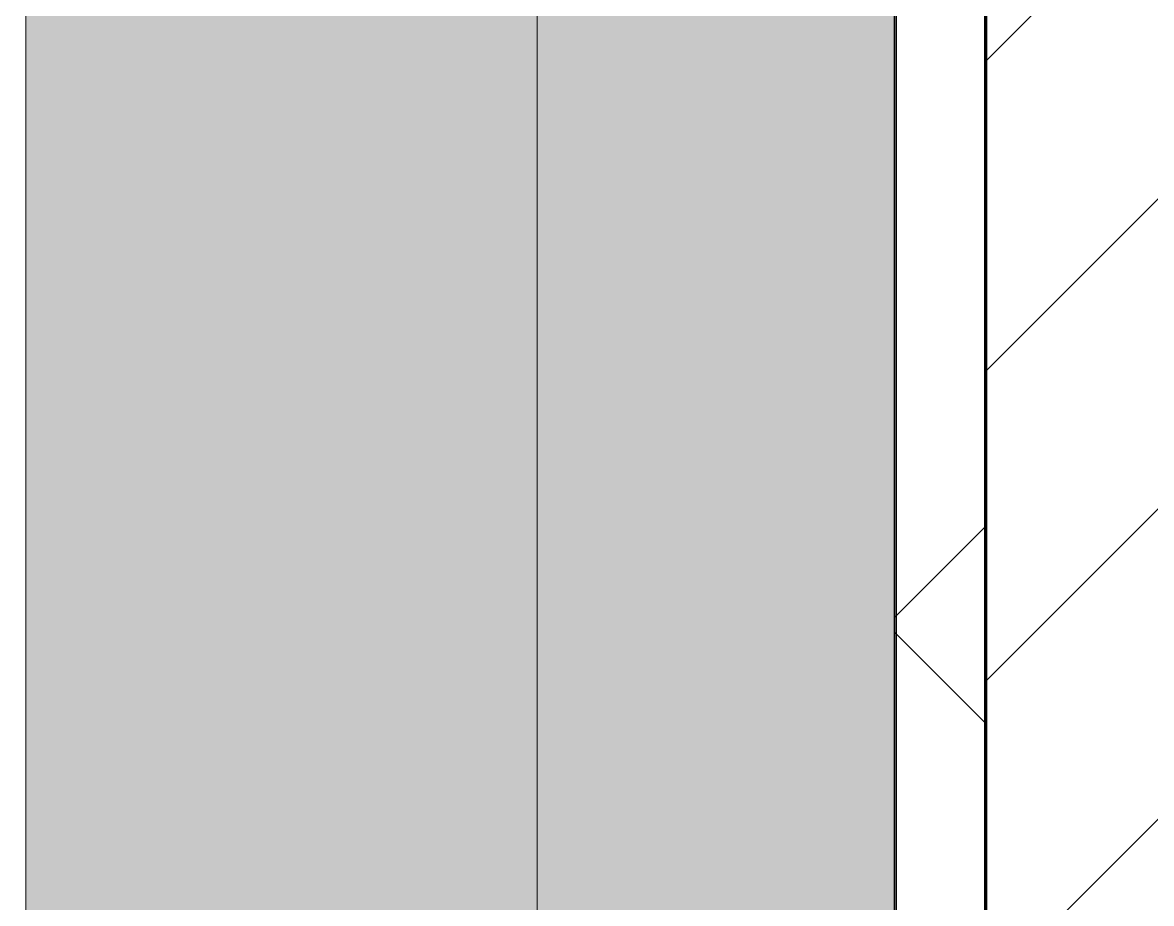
# Model space of a CAD drawing. Header units: millimetres. Extents: x -794334 to -714814, y -17806 to 22403.
# Drawn here: x -749299 to -748681, y 7484 to 7967 of the extents above; entities that cross this region are included whole.
import ezdxf
from ezdxf.xclip import XClip

# ---------------------------------------------------------------- set-up
doc = ezdxf.new("R2010")
doc.units = ezdxf.units.MM
doc.header["$XCLIPFRAME"] = 0
for name, color, linetype, lineweight in [('A-GENM', 1, 'Continuous', 9), ('A-GLAZ-CURT', 2, 'Continuous', 9), ('A-WALL', 5, 'Continuous', 35), ('A-WALL-FNSH', 2, 'Continuous', 35), ('A-WALL-PATT', 1, 'Continuous', 35)]:
    doc.layers.add(name, color=color, linetype=linetype, lineweight=lineweight)
doc.layers.add('A11_ALU.SOLID SHEET', color=2, linetype='Continuous')

# ---------------------------------------------------------------- blocks, each defined once
blk = doc.blocks.new('PPLS-PP19_Custom Tile Pattern - Custom Tile Pattern-V120-4252-01 ENLARGED CONCOURSE LEVEL - REFLECTED CEILING PLAN - SHEET 3')
at = {"layer": 'A-GLAZ-CURT'}
for p, q in [((-300, 0), (300, 0)), ((300, 0), (-300, 0)), ((230.06, 0), (300, 0)), ((-300, -50), (300, -50)), ((300, -50), (-300, -50))]:
    blk.add_line(p, q, dxfattribs=at)
for points, knots in [([(300, 0), (286.53, 0), (254.22, 0), (207.11, 0), (177.41, 0), (159.34, 0), (158.33, 0), (158.3, 0)], [-285.253232, -285.253232, -285.253232, -285.253232, -244.693688, -187.987675, -143.776725, -129.632772, -123.352749, -123.352749, -123.352749, -123.352749]), ([(214.22, 0), (214.27, 0), (219.45, 0), (241.96, 0), (266.73, 0), (281.71, 0), (291.71, 0), (296.52, 0), (297.86, 0), (298.09, 0)], [-7047.630878, -7047.630878, -7047.630878, -7047.630878, -7042.621073, -6582.165592, -6068.460911, -5766.029927, -5566.724884, -5280.360606, -5199.253518, -5199.253518, -5199.253518, -5199.253518]), ([(300, 0), (288.22, 0), (262, 0), (230.43, 0), (219.94, 0), (219.02, 0)], [-12528.858583, -12528.858583, -12528.858583, -12528.858583, -11905.454923, -11162.864862, -10856.732305, -10856.732305, -10856.732305, -10856.732305]), ([(284.76, 0), (284.76, 0), (285.09, 0), (287.47, 0), (293.59, 0), (297.76, 0), (300, 0)], [-4110.630118, -4110.630118, -4110.630118, -4110.630118, -4053.389046, -3959.664717, -3862.421465, -3746.95702, -3746.95702, -3746.95702, -3746.95702]), ([(297.38, 0), (295.84, 0), (291.62, 0), (285.38, 0), (284.87, 0)], [-4803.172655, -4803.172655, -4803.172655, -4803.172655, -4358.271401, -4143.037883, -4143.037883, -4143.037883, -4143.037883])]:
    blk.add_open_spline(points, degree=3, knots=knots, dxfattribs=at)
blk = doc.blocks.new('PPLS-PP19_Custom Tile Pattern - Custom Tile Pattern-V121-4252-01 ENLARGED CONCOURSE LEVEL - REFLECTED CEILING PLAN - SHEET 3')
at = {"layer": 'A-GLAZ-CURT'}
for p, q in [((-300, 0), (300, 0)), ((300, 0), (-300, 0)), ((-293.07, 0), (-275.75, 0)), ((-275.75, 0), (-293.07, 0)), ((-222.32, 0), (-220.73, 0)), ((-220.73, 0), (-222.32, 0)), ((-219.9, 0), (-205, 0)), ((-205, 0), (-219.9, 0)), ((-300, -50), (300, -50)), ((300, -50), (-300, -50))]:
    blk.add_line(p, q, dxfattribs=at)
at = {"layer": 'A-GLAZ-CURT', "flags": 128}
for points in [[(-300, 0), (-291.56, 0), (-283.3, 0), (-275.2, 0), (-267.26, 0), (-259.45, 0), (-251.77, 0), (-244.2, 0), (-236.74, 0), (-229.36, 0), (-222.06, 0), (-214.83, 0), (-207.71, 0), (-200.76, 0), (-194.02, 0), (-187.54, 0), (-181.38, 0), (-175.58, 0), (-170.25, 0), (-165.64, 0), (-162.01, 0), (-159.53, 0), (-157.46, 0), (-154.52, 0), (-149.42, 0), (-141.84, 0), (-132.81, 0), (-126.08, 0)], [(-125.17, 0), (-128.55, 0), (-134.16, 0), (-140.03, 0), (-145.5, 0), (-150.63, 0), (-155.53, 0), (-160.27, 0), (-164.95, 0), (-169.65, 0), (-174.47, 0), (-179.49, 0), (-184.81, 0), (-190.44, 0), (-196.37, 0), (-202.58, 0), (-209.04, 0), (-215.73, 0), (-222.63, 0), (-229.72, 0), (-236.97, 0), (-244.39, 0), (-251.96, 0), (-259.67, 0), (-267.51, 0), (-275.48, 0), (-283.55, 0), (-291.73, 0), (-300, 0)]]:
    blk.add_lwpolyline(points, dxfattribs=at)
at = {"layer": 'A-GLAZ-CURT'}
for points, knots in [([(-300, 0), (-284.65, 0), (-256.19, 0), (-231.39, 0), (-220.39, 0)], [-5323.127839, -5323.127839, -5323.127839, -5323.127839, -4502.809032, -3770.548886, -3770.548886, -3770.548886, -3770.548886]), ([(-220.62, 0), (-239.79, 0), (-265.24, 0), (-294.48, 0), (-300, 0)], [-14989.627579, -14989.627579, -14989.627579, -14989.627579, -13729.592194, -13439.944408, -13439.944408, -13439.944408, -13439.944408]), ([(-137.88, 0), (-140.56, 0), (-147.66, 0), (-147.69, 0), (-158.72, 0), (-174.02, 0), (-185.59, 0), (-209.77, 0), (-232.01, 0), (-255.22, 0), (-262.59, 0), (-264.9, 0), (-265.4, 0)], [-3187.727384, -3187.727384, -3187.727384, -3187.727384, -2919.378265, -2477.344047, -2237.412286, -2029.680487, -1755.085331, -1400.429864, -858.079193, -543.655514, -208.940337, 0, 0, 0, 0]), ([(-258.6, 0), (-257.91, 0), (-254.26, 0), (-241.25, 0), (-228.51, 0), (-220.71, 0), (-219.85, 0)], [-5722.54675, -5722.54675, -5722.54675, -5722.54675, -5657.471696, -5413.335975, -5017.494783, -4968.735823, -4968.735823, -4968.735823, -4968.735823]), ([(-220.15, 0), (-221.05, 0), (-224.51, 0), (-231.26, 0), (-233.46, 0), (-234, 0)], [-1024.367943, -1024.367943, -1024.367943, -1024.367943, -978.033455, -846.069444, -682.911962, -682.911962, -682.911962, -682.911962]), ([(-233.49, 0), (-233.44, 0), (-232.38, 0), (-230.74, 0), (-225.3, 0), (-223.63, 0)], [-455.274641, -455.274641, -455.274641, -455.274641, -440.605512, -119.536984, 0, 0, 0, 0]), ([(-72.93, 0), (-75.51, 0), (-91.45, 0), (-134.08, 0), (-185.86, 0), (-217.94, 0), (-219.85, 0)], [-19442.345229, -19442.345229, -19442.345229, -19442.345229, -18935.241197, -17136.203329, -15131.813646, -15006.568636, -15006.568636, -15006.568636, -15006.568636]), ([(-136.7, 0), (-137.93, 0), (-140.68, 0), (-149.31, 0), (-162.01, 0), (-177.91, 0), (-198.48, 0), (-212.24, 0), (-219.85, 0)], [-2577.207925, -2577.207925, -2577.207925, -2577.207925, -2418.507304, -2308.929706, -2113.765672, -1763.376603, -1422.553702, -1029.534416, -1029.534416, -1029.534416, -1029.534416]), ([(-219.84, 0), (-203.98, 0), (-173.89, 0), (-148.38, 0), (-137.08, 0)], [-3758.366075, -3758.366075, -3758.366075, -3758.366075, -2700.551212, -1552.578953, -1552.578953, -1552.578953, -1552.578953]), ([(-219.1, 0), (-216.96, 0), (-211.88, 0), (-200.2, 0), (-185.8, 0), (-171.77, 0), (-158.7, 0), (-157.22, 0)], [-4954.41967, -4954.41967, -4954.41967, -4954.41967, -4832.723979, -4666.091899, -4349.945572, -4000.813434, -3840.635403, -3840.635403, -3840.635403, -3840.635403]), ([(-218.99, 0), (-215.7, 0), (-204.39, 0), (-188.58, 0), (-169.02, 0), (-152.63, 0), (-141.45, 0), (-136.8, 0)], [-5362.123552, -5362.123552, -5362.123552, -5362.123552, -5161.076232, -4739.070012, -4465.409639, -4149.119819, -3867.061341, -3867.061341, -3867.061341, -3867.061341]), ([(-152.35, 0), (-151.03, 0), (-147.71, 0), (-143.57, 0), (-138.62, 0)], [-3494.978217, -3494.978217, -3494.978217, -3494.978217, -3371.022232, -3227.460399, -3227.460399, -3227.460399, -3227.460399]), ([(-118.78, 0), (-121.86, 0), (-126.28, 0), (-136.96, 0), (-147.46, 0), (-150.03, 0), (-150.57, 0)], [-5938.474035, -5938.474035, -5938.474035, -5938.474035, -5700.061948, -5508.838257, -5298.784692, -5196.16478, -5196.16478, -5196.16478, -5196.16478]), ([(-150.34, 0), (-150.07, 0), (-147.75, 0), (-144.23, 0), (-138.12, 0), (-136.87, 0)], [-4948.728362, -4948.728362, -4948.728362, -4948.728362, -4883.323924, -4440.880425, -4338.49377, -4338.49377, -4338.49377, -4338.49377]), ([(-136.82, 0), (-137.82, 0), (-142.52, 0), (-147.74, 0), (-149.07, 0)], [-6497.629699, -6497.629699, -6497.629699, -6497.629699, -6449.282163, -6277.220794, -6277.220794, -6277.220794, -6277.220794]), ([(-148.23, 0), (-146.94, 0), (-141.68, 0), (-139.19, 0), (-137.8, 0)], [-6162.058746, -6162.058746, -6162.058746, -6162.058746, -6017.569127, -5695.996646, -5695.996646, -5695.996646, -5695.996646]), ([(-136.86, 0), (-137.19, 0), (-141.89, 0), (-146.11, 0), (-146.95, 0)], [-761.110699, -761.110699, -761.110699, -761.110699, -741.901385, -489.130243, -489.130243, -489.130243, -489.130243]), ([(-146.69, 0), (-146.59, 0), (-145.49, 0), (-135.69, 0), (-128.29, 0), (-125.15, 0)], [-420.34245, -420.34245, -420.34245, -420.34245, -406.956646, -290.263673, 0, 0, 0, 0]), ([(-136.83, 0), (-131.51, 0), (-121.75, 0), (-110.8, 0), (-99.5, 0), (-91.46, 0)], [-1544.163375, -1544.163375, -1544.163375, -1544.163375, -1002.059161, -460.363443, 0, 0, 0, 0]), ([(-136.56, 0), (-133.16, 0), (-125.14, 0), (-107.3, 0), (-90.42, 0), (-75.26, 0), (-68.41, 0), (-65.12, 0), (-63.63, 0)], [-4330.137317, -4330.137317, -4330.137317, -4330.137317, -4054.690705, -3793.097032, -3402.597032, -3144.956779, -3050.982048, -2969.237017, -2969.237017, -2969.237017, -2969.237017]), ([(-136.37, 0), (-136.29, 0), (-135.42, 0), (-133.93, 0), (-128.78, 0), (-126.5, 0)], [-5579.751817, -5579.751817, -5579.751817, -5579.751817, -5560.701257, -5364.112219, -5231.017328, -5231.017328, -5231.017328, -5231.017328]), ([(-86.16, 0), (-91.37, 0), (-104.13, 0), (-122.08, 0), (-133.29, 0), (-136.36, 0)], [-1681.3698, -1681.3698, -1681.3698, -1681.3698, -1374.161226, -945.742622, -770.627825, -770.627825, -770.627825, -770.627825]), ([(-54.79, 0), (-62.66, 0), (-79.26, 0), (-109.73, 0), (-125.85, 0), (-136.06, 0)], [-8020.893237, -8020.893237, -8020.893237, -8020.893237, -7508.296369, -7004.680444, -6509.710453, -6509.710453, -6509.710453, -6509.710453]), ([(-135.7, 0), (-135.63, 0), (-132.45, 0), (-127.33, 0), (-124.19, 0), (-123.43, 0), (-123.28, 0)], [-3844.541415, -3844.541415, -3844.541415, -3844.541415, -3839.893365, -3647.167523, -3488.92562, -3439.852845, -3439.852845, -3439.852845, -3439.852845]), ([(-127.41, 0), (-131.63, 0), (-133.16, 0), (-134.09, 0), (-134.15, 0)], [-8540.990293, -8540.990293, -8540.990293, -8540.990293, -8266.114998, -8246.473386, -8246.473386, -8246.473386, -8246.473386]), ([(-134.15, 0), (-133.32, 0), (-130.31, 0), (-118.2, 0), (-103.41, 0), (-96.38, 0)], [-7657.439573, -7657.439573, -7657.439573, -7657.439573, -7293.749979, -6839.55839, -6332.113493, -6332.113493, -6332.113493, -6332.113493]), ([(-120.13, 0), (-120.14, 0), (-120.24, 0), (-121.3, 0), (-129.25, 0), (-133.82, 0)], [-2933.992132, -2933.992132, -2933.992132, -2933.992132, -2920.575025, -2840.280255, -2731.647847, -2731.647847, -2731.647847, -2731.647847]), ([(-113.43, 0), (-113.44, 0), (-113.96, 0), (-119.73, 0), (-125.43, 0), (-127.03, 0), (-127.41, 0)], [-328.499627, -328.499627, -328.499627, -328.499627, -282.672656, -98.539552, -24.539552, 0, 0, 0, 0]), ([(-126.5, 0), (-122.44, 0), (-108.71, 0), (-86.68, 0), (-64.27, 0), (-56.57, 0), (-54.16, 0)], [-5231.017328, -5231.017328, -5231.017328, -5231.017328, -4994.692869, -4542.524482, -4008.285538, -3736.440949, -3736.440949, -3736.440949, -3736.440949]), ([(-125.15, 0), (-124.93, 0), (-121.96, 0), (-113.01, 0), (-102.67, 0), (-97.63, 0), (-95.78, 0)], [-3362.7396, -3362.7396, -3362.7396, -3362.7396, -3342.215224, -3074.362186, -2902.289527, -2802.283, -2802.283, -2802.283, -2802.283]), ([(-122.08, 0), (-122.01, 0), (-121.69, 0), (-121.2, 0), (-120.88, 0)], [-3136.336417, -3136.336417, -3136.336417, -3136.336417, -3110.304437, -3035.164275, -3035.164275, -3035.164275, -3035.164275]), ([(-53.78, 0), (-56.06, 0), (-63.81, 0), (-81.23, 0), (-99.51, 0), (-114.02, 0), (-117.28, 0), (-118.78, 0)], [-1221.886578, -1221.886578, -1221.886578, -1221.886578, -1060.00838, -740.068933, -229.489605, -116.330425, 0, 0, 0, 0]), ([(-117.74, 0), (-117.19, 0), (-114.78, 0), (-113.43, 0), (-113.43, 0)], [-821.249067, -821.249067, -821.249067, -821.249067, -394.672656, -330.879064, -330.879064, -330.879064, -330.879064]), ([(-36.62, 0), (-36.62, 0), (-40.35, 0), (-44.32, 0), (-58.97, 0), (-85.2, 0), (-107.61, 0), (-116.56, 0), (-117.56, 0)], [-4069.478503, -4069.478503, -4069.478503, -4069.478503, -3858.647035, -3538.256648, -2842.901703, -2193.204658, -1433.981041, -985.49888, -985.49888, -985.49888, -985.49888]), ([(-115.82, 0), (-114.96, 0), (-110.49, 0), (-101.61, 0), (-96.38, 0)], [-5724.064692, -5724.064692, -5724.064692, -5724.064692, -5430.283136, -5115.12164, -5115.12164, -5115.12164, -5115.12164]), ([(-12.41, 0), (-17.53, 0), (-26.77, 0), (-40, 0), (-56.24, 0), (-75.59, 0), (-94, 0), (-112.01, 0), (-114.94, 0), (-115.63, 0)], [-2435.772209, -2435.772209, -2435.772209, -2435.772209, -2125.455881, -1792.521578, -1466.981642, -1208.454564, -789.402658, -501.969187, -243.577221, -243.577221, -243.577221, -243.577221]), ([(-95.37, 0), (-90.38, 0), (-71.18, 0), (-42.53, 0), (-12.78, 0), (4.23, 0), (9.64, 0), (10.14, 0), (10.18, 0)], [-5095.129433, -5095.129433, -5095.129433, -5095.129433, -4799.173296, -4065.652676, -3589.737505, -3285.047089, -3066.359526, -3044.715262, -3044.715262, -3044.715262, -3044.715262]), ([(-95.34, 0), (-91.83, 0), (-83.07, 0), (-71.67, 0), (-65.93, 0), (-65.07, 0)], [-2794.436245, -2794.436245, -2794.436245, -2794.436245, -2605.247022, -2322.099534, -2241.8264, -2241.8264, -2241.8264, -2241.8264]), ([(-95.3, 0), (-94.36, 0), (-86.39, 0), (-74.02, 0), (-62.74, 0), (-60.36, 0), (-59.97, 0)], [-6306.073105, -6306.073105, -6306.073105, -6306.073105, -6236.997189, -5713.340575, -5140.470607, -5006.787413, -5006.787413, -5006.787413, -5006.787413]), ([(-91.46, 0), (-90.09, 0), (-84.7, 0), (-77.43, 0), (-72.73, 0), (-72.64, 0), (-72.64, 0)], [-19832.387487, -19832.387487, -19832.387487, -19832.387487, -19753.885894, -19541.04734, -19478.625389, -19471.062469, -19471.062469, -19471.062469, -19471.062469]), ([(-63.96, 0), (-64.13, 0), (-72.5, 0), (-80.63, 0), (-86.16, 0)], [-2171.769325, -2171.769325, -2171.769325, -2171.769325, -2007.031671, -1681.3698, -1681.3698, -1681.3698, -1681.3698]), ([(-53.83, 0), (-55.33, 0), (-59.83, 0), (-71.66, 0), (-77.83, 0), (-82.66, 0), (-83.28, 0), (-83.28, 0)], [-2240.373892, -2240.373892, -2240.373892, -2240.373892, -2161.752162, -2006.592567, -1646.621388, -1424.436217, -1393.971743, -1393.971743, -1393.971743, -1393.971743]), ([(-83.28, 0), (-83.28, 0), (-82.91, 0), (-76.14, 0), (-62.97, 0), (-48.14, 0), (-36.49, 0), (-33.57, 0), (-29.94, 0), (-28.57, 0)], [-1393.4169, -1393.4169, -1393.4169, -1393.4169, -1353.722004, -1274.333717, -1073.56893, -651.549973, -296.515819, -83.513472, 0, 0, 0, 0]), ([(-66.39, 0), (-66.39, 0), (-63.63, 0), (-53.63, 0), (-34.42, 0), (-29.82, 0), (-29.19, 0)], [-2493.31794, -2493.31794, -2493.31794, -2493.31794, -2315.303971, -1809.437387, -963.711516, -666.19313, -666.19313, -666.19313, -666.19313]), ([(31.18, 0), (25.97, 0), (11.99, 0), (-16.92, 0), (-47.42, 0), (-65.77, 0), (-66.37, 0), (-66.38, 0)], [-4496.803627, -4496.803627, -4496.803627, -4496.803627, -4222.080604, -3745.412743, -2981.410125, -2542.574734, -2498.224237, -2498.224237, -2498.224237, -2498.224237]), ([(-63.63, 0), (-61.49, 0), (-57.39, 0), (-55.94, 0), (-54.5, 0), (-54.36, 0)], [-2969.237017, -2969.237017, -2969.237017, -2969.237017, -2851.217951, -2734.127174, -2721.800599, -2721.800599, -2721.800599, -2721.800599]), ([(-58.83, 0), (-58.37, 0), (-57.29, 0), (-54.23, 0), (-46.33, 0), (-42.62, 0), (-41.76, 0)], [-4859.52896, -4859.52896, -4859.52896, -4859.52896, -4680.891996, -4469.85053, -4321.566175, -4270.495146, -4270.495146, -4270.495146, -4270.495146]), ([(-53.93, 0), (-51.02, 0), (-44.92, 0), (-40.79, 0), (-40.46, 0), (-40.44, 0)], [-2709.982072, -2709.982072, -2709.982072, -2709.982072, -2474.780881, -2410.990208, -2350.645972, -2350.645972, -2350.645972, -2350.645972]), ([(-53.84, 0), (-53.54, 0), (-51.99, 0), (-48.53, 0), (-30.79, 0), (-18.03, 0), (8.61, 0), (15.02, 0), (22.91, 0), (31, 0), (39.04, 0), (51.19, 0), (58.74, 0), (61.34, 0), (61.45, 0)], [-3724.183388, -3724.183388, -3724.183388, -3724.183388, -3689.699207, -3546.54457, -3315.260113, -2864.387349, -2439.246196, -2084.094819, -1956.422387, -1818.904206, -1645.594513, -1443.202566, -1228.752106, -1120.932285, -1120.932285, -1120.932285, -1120.932285]), ([(-26.75, 0), (-27.82, 0), (-36.18, 0), (-45.89, 0), (-53.35, 0), (-53.82, 0)], [-8718.362214, -8718.362214, -8718.362214, -8718.362214, -8532.293389, -8073.216054, -8041.898637, -8041.898637, -8041.898637, -8041.898637]), ([(-29.03, 0), (-33.97, 0), (-42.05, 0), (-50.09, 0), (-53.17, 0)], [-2680.714891, -2680.714891, -2680.714891, -2680.714891, -2413.671296, -2251.800508, -2251.800508, -2251.800508, -2251.800508]), ([(-36.33, 0), (-36.43, 0), (-37.27, 0), (-45.02, 0), (-45.87, 0), (-50.85, 0), (-53.14, 0)], [-1855.773136, -1855.773136, -1855.773136, -1855.773136, -1810.870157, -1672.078046, -1405.135169, -1237.182091, -1237.182091, -1237.182091, -1237.182091]), ([(-51.83, 0), (-51.83, 0), (-51.78, 0), (-47.4, 0), (-46.01, 0), (-40.22, 0), (-36.78, 0)], [-632.814994, -632.814994, -632.814994, -632.814994, -627.965721, -508.377888, -260.442412, 0, 0, 0, 0]), ([(28.36, 0), (26.81, 0), (22.12, 0), (12.82, 0), (-2.9, 0), (-20.62, 0), (-32.81, 0), (-44.85, 0), (-51.43, 0), (-51.79, 0)], [-2192.696995, -2192.696995, -2192.696995, -2192.696995, -2106.613311, -1925.670641, -1617.263037, -1290.787923, -1039.307308, -819.71621, -644.910881, -644.910881, -644.910881, -644.910881]), ([(-41.76, 0), (-39.9, 0), (-37.72, 0), (-36.92, 0), (-36.77, 0)], [-4270.495146, -4270.495146, -4270.495146, -4270.495146, -4161.040818, -4106.245333, -4106.245333, -4106.245333, -4106.245333]), ([(-36.78, 0), (-32.43, 0), (-24.42, 0), (-15.84, 0), (-12.66, 0)], [-6191.144455, -6191.144455, -6191.144455, -6191.144455, -5862.463379, -5675.215751, -5675.215751, -5675.215751, -5675.215751]), ([(-36.29, 0), (-36.29, 0), (-34.66, 0), (-28.88, 0), (-26.95, 0), (-26.54, 0)], [-9150.272121, -9150.272121, -9150.272121, -9150.272121, -9057.163041, -8919.836787, -8834.607043, -8834.607043, -8834.607043, -8834.607043]), ([(30.82, 0), (29.27, 0), (20.14, 0), (3.54, 0), (-16.58, 0), (-34.76, 0), (-36.04, 0)], [-10462.034656, -10462.034656, -10462.034656, -10462.034656, -10363.088938, -9884.23066, -9424.652049, -9182.880979, -9182.880979, -9182.880979, -9182.880979]), ([(-33.34, 0), (-33.34, 0), (-32.93, 0), (-31.16, 0), (-30.52, 0)], [-2415.024266, -2415.024266, -2415.024266, -2415.024266, -2357.633367, -2323.618664, -2323.618664, -2323.618664, -2323.618664]), ([(-12.6, 0), (-14.55, 0), (-22, 0), (-30.57, 0), (-31.82, 0), (-32, 0)], [-3098.158219, -3098.158219, -3098.158219, -3098.158219, -2994.501669, -2698.150104, -2614.070998, -2614.070998, -2614.070998, -2614.070998]), ([(-30.76, 0), (-30.73, 0), (-29.99, 0), (-23.47, 0), (-15.75, 0), (-15.19, 0)], [-54176.191683, -54176.191683, -54176.191683, -54176.191683, -54157.274271, -53749.15266, -53717.791567, -53717.791567, -53717.791567, -53717.791567]), ([(-30.52, 0), (-27.11, 0), (-17.83, 0), (5.99, 0), (22.06, 0), (37.44, 0), (45.92, 0), (57.76, 0), (64.47, 0), (72.74, 0), (75.22, 0), (76.03, 0), (76.21, 0)], [-2323.618664, -2323.618664, -2323.618664, -2323.618664, -2142.497158, -1716.209403, -1206.526904, -1089.329421, -901.315459, -753.071572, -495.328968, -421.953223, -334.951786, -290.452333, -290.452333, -290.452333, -290.452333]), ([(-13, 0), (-14.35, 0), (-17.68, 0), (-25.97, 0), (-29.52, 0), (-30.21, 0)], [-55207.591944, -55207.591944, -55207.591944, -55207.591944, -54789.006179, -54461.685999, -54290.791712, -54290.791712, -54290.791712, -54290.791712]), ([(-12.97, 0), (-14.27, 0), (-19.49, 0), (-24.92, 0), (-29.03, 0)], [-2978.572101, -2978.572101, -2978.572101, -2978.572101, -2903.012179, -2680.714891, -2680.714891, -2680.714891, -2680.714891]), ([(-28.98, 0), (-28.66, 0), (-27.39, 0), (-24.45, 0), (-22.56, 0)], [-166.548282, -166.548282, -166.548282, -166.548282, -102.06493, 0, 0, 0, 0]), ([(-28.57, 0), (-26.93, 0), (-20.57, 0), (-15.92, 0), (-12.5, 0)], [-5361.429781, -5361.429781, -5361.429781, -5361.429781, -5261.36855, -5063.572571, -5063.572571, -5063.572571, -5063.572571]), ([(-22.56, 0), (-20.27, 0), (-17.03, 0), (-11.36, 0), (-7.66, 0), (-6.6, 0), (-6.44, 0)], [-56468.192263, -56468.192263, -56468.192263, -56468.192263, -56344.022017, -56303.229861, -56166.290093, -56124.392176, -56124.392176, -56124.392176, -56124.392176]), ([(-12.4, 0), (-8.5, 0), (5.8, 0), (20.71, 0), (28.59, 0)], [-453.285547, -453.285547, -453.285547, -453.285547, -429.606584, -404.286242, -404.286242, -404.286242, -404.286242]), ([(-12.34, 0), (-12.16, 0), (-7.37, 0), (2.08, 0), (13.15, 0), (21.24, 0), (24.62, 0), (24.72, 0), (24.72, 0)], [-5060.541654, -5060.541654, -5060.541654, -5060.541654, -5050.479954, -4785.90057, -4596.498881, -4445.288762, -4384.376941, -4376.041937, -4376.041937, -4376.041937, -4376.041937]), ([(-12.34, 0), (-6.75, 0), (6.63, 0), (20.97, 0), (29.17, 0)], [-5668.898073, -5668.898073, -5668.898073, -5668.898073, -5340.621928, -4911.825275, -4911.825275, -4911.825275, -4911.825275]), ([(70.61, 0), (66.16, 0), (55.8, 0), (39.61, 0), (24.74, 0), (4.81, 0), (-7.99, 0), (-12.33, 0)], [-4647.237329, -4647.237329, -4647.237329, -4647.237329, -4326.416877, -4098.545751, -3766.694881, -3333.063701, -3102.884481, -3102.884481, -3102.884481, -3102.884481]), ([(9.32, 0), (9.08, 0), (7.65, 0), (2.57, 0), (-6.14, 0), (-10.99, 0), (-12.33, 0)], [-2922.926651, -2922.926651, -2922.926651, -2922.926651, -2882.788014, -2720.818881, -2518.50168, -2437.212353, -2437.212353, -2437.212353, -2437.212353]), ([(8.33, 0), (8.19, 0), (7.18, 0), (1.22, 0), (-7.28, 0), (-12.31, 0)], [-3574.286521, -3574.286521, -3574.286521, -3574.286521, -3526.962355, -3285.499107, -2991.250668, -2991.250668, -2991.250668, -2991.250668]), ([(-6.54, 0), (-6.73, 0), (-7.2, 0), (-7.6, 0), (-7.79, 0)], [-56009.792147, -56009.792147, -56009.792147, -56009.792147, -55949.290093, -55895.192118, -55895.192118, -55895.192118, -55895.192118]), ([(-2.63, 0), (-2.47, 0), (-1.22, 0), (4.92, 0), (15.97, 0), (22.54, 0), (24.49, 0)], [-226.825321, -226.825321, -226.825321, -226.825321, -220.269177, -206.416616, -198.214427, -187.717507, -187.717507, -187.717507, -187.717507]), ([(103.09, 0), (101.08, 0), (86.31, 0), (63.34, 0), (35.84, 0), (12, 0), (3.08, 0), (-1.67, 0), (-2.25, 0)], [-375.435014, -375.435014, -375.435014, -375.435014, -369.147452, -330.153101, -307.516438, -285.83788, -246.234814, -234.646884, -234.646884, -234.646884, -234.646884]), ([(24.69, 0), (24.54, 0), (20.99, 0), (15.48, 0), (10.8, 0), (9.63, 0)], [-4368.572414, -4368.572414, -4368.572414, -4368.572414, -4306.476363, -4080.000647, -3772.857994, -3772.857994, -3772.857994, -3772.857994]), ([(18.16, 0), (19.15, 0), (24.25, 0), (25.66, 0), (26.12, 0)], [-5700.113719, -5700.113719, -5700.113719, -5700.113719, -5554.232259, -5302.431367, -5302.431367, -5302.431367, -5302.431367]), ([(112.24, 0), (109.94, 0), (104.4, 0), (92.38, 0), (85.59, 0), (74.4, 0), (62.26, 0), (51.85, 0), (43.81, 0), (29.53, 0), (20.67, 0), (18.85, 0), (18.16, 0)], [-8029.17074, -8029.17074, -8029.17074, -8029.17074, -7723.759874, -7531.75727, -7135.649961, -6924.452779, -6738.82075, -6548.303034, -6314.283804, -6135.05769, -5972.647715, -5832.674503, -5832.674503, -5832.674503, -5832.674503]), ([(76.63, 0), (74.8, 0), (67.65, 0), (53.52, 0), (38.97, 0), (31.08, 0), (29.16, 0)], [-3095.572228, -3095.572228, -3095.572228, -3095.572228, -2950.589685, -2634.532728, -2313.748533, -2207.463808, -2207.463808, -2207.463808, -2207.463808]), ([(29.17, 0), (33.35, 0), (51.43, 0), (79.54, 0), (102.59, 0), (111.35, 0)], [-403.666095, -403.666095, -403.666095, -403.666095, -390.253598, -346.313304, -319.001686, -319.001686, -319.001686, -319.001686]), ([(29.29, 0), (30.35, 0), (34.6, 0), (48.37, 0), (71.92, 0), (95.88, 0), (108.63, 0), (112.18, 0)], [-143.783622, -143.783622, -143.783622, -143.783622, -135.792042, -118.513713, -97.899267, -63.759246, -52.064781, -52.064781, -52.064781, -52.064781]), ([(29.48, 0), (29.61, 0), (31.19, 0), (38.07, 0), (53.39, 0), (71.67, 0), (84.83, 0), (86.01, 0), (92.51, 0), (94.33, 0)], [-4904.749014, -4904.749014, -4904.749014, -4904.749014, -4887.603822, -4705.298446, -4353.683244, -3960.84581, -3759.045785, -3336.541051, -2783.776468, -2783.776468, -2783.776468, -2783.776468]), ([(29.77, 0), (36.05, 0), (51.59, 0), (70.92, 0), (82.12, 0), (83.66, 0)], [-4901.322694, -4901.322694, -4901.322694, -4901.322694, -4573.028122, -4094.177415, -3869.465285, -3869.465285, -3869.465285, -3869.465285]), ([(53.18, 0), (53.06, 0), (52.22, 0), (44.99, 0), (36.46, 0), (30.82, 0)], [-622.740158, -622.740158, -622.740158, -622.740158, -566.066452, -360.610861, 0, 0, 0, 0]), ([(136.44, 0), (121.66, 0), (86.93, 0), (51.16, 0), (31.18, 0)], [-106.750556, -106.750556, -106.750556, -106.750556, -59.610984, 0, 0, 0, 0]), ([(111.41, 0), (109.32, 0), (96.29, 0), (76.86, 0), (57.82, 0), (46.51, 0), (41.18, 0), (36.02, 0), (35.54, 0), (35.54, 0)], [-410.537058, -410.537058, -410.537058, -410.537058, -401.860199, -357.622665, -341.267687, -334.000314, -326.15566, -319.318397, -317.489778, -317.489778, -317.489778, -317.489778]), ([(36.29, 0), (37.77, 0), (48.82, 0), (64.79, 0), (95.91, 0), (124.45, 0), (132.42, 0), (134.6, 0)], [-314.598523, -314.598523, -314.598523, -314.598523, -305.899624, -287.17622, -249.500363, -194.761443, -152.241002, -152.241002, -152.241002, -152.241002]), ([(61.47, 0), (61.47, 0), (61.21, 0), (54.61, 0), (53.71, 0), (53.56, 0)], [-1113.311073, -1113.311073, -1113.311073, -1113.311073, -1096.402191, -891.204116, -747.28819, -747.28819, -747.28819, -747.28819]), ([(76.22, 0), (75.58, 0), (73.64, 0), (71.05, 0), (70.61, 0)], [-193.634889, -193.634889, -193.634889, -193.634889, -31.537676, 0, 0, 0, 0]), ([(94.4, 0), (94.4, 0), (94.64, 0), (99.11, 0), (105.9, 0), (110.42, 0), (111.57, 0)], [-2348.345796, -2348.345796, -2348.345796, -2348.345796, -2310.419338, -2233.599744, -2052.234781, -1988.411763, -1988.411763, -1988.411763, -1988.411763]), ([(129.02, 0), (129.02, 0), (124.41, 0), (122.35, 0), (114.96, 0), (108.04, 0), (103.09, 0)], [-35.386604, -35.386604, -35.386604, -35.386604, -31.430235, -22.807238, -15.488593, 0, 0, 0, 0]), ([(111.67, 0), (110.86, 0), (109.19, 0), (105.66, 0), (105.23, 0), (105.23, 0)], [-9092.110255, -9092.110255, -9092.110255, -9092.110255, -9012.77275, -8966.157302, -8929.495943, -8929.495943, -8929.495943, -8929.495943]), ([(105.26, 0), (105.52, 0), (109.46, 0), (111.41, 0), (112.23, 0)], [-8920.561005, -8920.561005, -8920.561005, -8920.561005, -8814.835624, -8674.593337, -8674.593337, -8674.593337, -8674.593337]), ([(112.18, 0), (120.77, 0), (129.55, 0), (138.28, 0), (138.53, 0)], [-318.141283, -318.141283, -318.141283, -318.141283, -291.370682, -290.5735, -290.5735, -290.5735, -290.5735]), ([(112.19, 0), (114.59, 0), (122.3, 0), (139.94, 0), (163.31, 0), (185.23, 0), (193.62, 0), (194.69, 0), (194.79, 0)], [-1976.899663, -1976.899663, -1976.899663, -1976.899663, -1843.028543, -1530.39897, -1095.004608, -529.74427, -295.064701, -265.121568, -265.121568, -265.121568, -265.121568]), ([(168.37, 0), (167.68, 0), (162.47, 0), (148.09, 0), (123.41, 0), (112.2, 0)], [-543.375029, -543.375029, -543.375029, -543.375029, -530.793311, -458.593899, -411.632292, -411.632292, -411.632292, -411.632292]), ([(157.9, 0), (156.77, 0), (151.67, 0), (143.29, 0), (134.04, 0), (126.24, 0), (118.6, 0), (115.03, 0), (113.21, 0), (112.29, 0)], [-10292.955006, -10292.955006, -10292.955006, -10292.955006, -10098.273015, -9847.788484, -9677.714971, -9567.007022, -9453.21225, -9220.200448, -9114.192401, -9114.192401, -9114.192401, -9114.192401]), ([(112.31, 0), (116.23, 0), (121.57, 0), (128.63, 0), (128.95, 0)], [-51.921864, -51.921864, -51.921864, -51.921864, -39.050993, -35.895543, -35.895543, -35.895543, -35.895543]), ([(114.39, 0), (114.2, 0), (113.77, 0), (113.25, 0), (112.96, 0)], [-8148.58938, -8148.58938, -8148.58938, -8148.58938, -8105.191388, -8062.814755, -8062.814755, -8062.814755, -8062.814755]), ([(128.58, 0), (128.8, 0), (130.16, 0), (139.26, 0), (152.67, 0), (161.24, 0), (162.19, 0), (162.75, 0)], [-633.326174, -633.326174, -633.326174, -633.326174, -627.736123, -618.981161, -602.094757, -592.980799, -581.414464, -581.414464, -581.414464, -581.414464]), ([(137.1, 0), (136, 0), (133.64, 0), (129.87, 0), (129.11, 0)], [-670.405967, -670.405967, -670.405967, -670.405967, -651.020627, -640.742133, -640.742133, -640.742133, -640.742133]), ([(193.8, 0), (193.33, 0), (190.11, 0), (183.13, 0), (171, 0), (161.95, 0), (161.28, 0), (158.35, 0), (157.85, 0), (157.77, 0)], [-11665.349007, -11665.349007, -11665.349007, -11665.349007, -11565.880756, -11105.624034, -10839.086983, -10768.332124, -10666.779182, -10580.760289, -10550.278881, -10550.278881, -10550.278881, -10550.278881]), ([(195.18, 0), (186.25, 0), (174.07, 0), (159.34, 0), (158.33, 0), (158.3, 0)], [-176.039973, -176.039973, -176.039973, -176.039973, -143.776725, -129.632772, -123.352749, -123.352749, -123.352749, -123.352749]), ([(159.07, 0), (159.13, 0), (160.84, 0), (165.21, 0), (174.15, 0), (185.98, 0), (208.82, 0), (219.42, 0), (230.06, 0)], [-115.643202, -115.643202, -115.643202, -115.643202, -114.681583, -87.660824, -65.295536, -41.623857, -24.459831, 0, 0, 0, 0]), ([(162.75, 0), (165.4, 0), (170.91, 0), (172.61, 0), (172.61, 0)], [-111.264224, -111.264224, -111.264224, -111.264224, -56.742688, -19.085662, -19.085662, -19.085662, -19.085662]), ([(247.1, 0), (246.76, 0), (245.04, 0), (238.34, 0), (226.56, 0), (221.1, 0), (200.27, 0), (182.99, 0), (174.27, 0), (169.67, 0), (168.99, 0)], [-9649.085549, -9649.085549, -9649.085549, -9649.085549, -9581.591397, -9406.094246, -9221.510254, -9016.44624, -8717.832359, -8253.978395, -8152.463617, -8069.855175, -8069.855175, -8069.855175, -8069.855175]), ([(194.33, 0), (191.9, 0), (183.59, 0), (175.3, 0), (169.49, 0)], [-171.028136, -171.028136, -171.028136, -171.028136, -162.427601, -142.916156, -142.916156, -142.916156, -142.916156]), ([(171.51, 0), (176.48, 0), (188.32, 0), (194.07, 0), (195.35, 0)], [-7971.819559, -7971.819559, -7971.819559, -7971.819559, -7784.112253, -7713.637837, -7713.637837, -7713.637837, -7713.637837]), ([(172.07, 0), (177.66, 0), (185.27, 0), (193.05, 0), (194.97, 0)], [-255.364076, -255.364076, -255.364076, -255.364076, -237.955587, -231.937426, -231.937426, -231.937426, -231.937426])]:
    blk.add_open_spline(points, degree=3, knots=knots, dxfattribs=at)
for points in [[(-223.63, 0), (-222.47, 0), (-221.22, 0), (-219.9, 0)], [(-133.82, 0), (-134.44, 0), (-135.05, 0), (-135.82, 0)], [(-39.84, 0), (-39.08, 0), (-38.11, 0), (-37.36, 0)], [(-15.19, 0), (-14.71, 0), (-13.88, 0), (-12.76, 0)], [(24.49, 0), (25.23, 0), (25.72, 0), (26.04, 0)], [(27.44, 0), (27.79, 0), (28.29, 0), (29.05, 0)], [(27.89, 0), (28.26, 0), (28.68, 0), (29.16, 0)], [(80.35, 0), (79.57, 0), (78.27, 0), (76.63, 0)], [(84.06, 0), (83.48, 0), (82.41, 0), (81.72, 0)], [(112.42, 0), (112.89, 0), (113.25, 0), (113.59, 0)], [(168.74, 0), (168.74, 0), (169.81, 0), (171.51, 0)]]:
    blk.add_open_spline(points, degree=3, dxfattribs=at)
blk = doc.blocks.new('Curved Concourse Ceiling8 - Curved Concourse Ceiling-12516553-4252-01 ENLARGED CONCOURSE LEVEL - REFLECTED CEILING PLAN - SHEET 3')
at = {"layer": 'A-GENM'}
h = blk.add_hatch(color=256, dxfattribs=at)
h.paths.add_polyline_path([(-748821.9, 4129.02), (-748821.9, 9894.02), (-754917.32, 9894.02), (-754917.24, 4129.02), (-749214.91, 4129.02)])
h.paths.add_polyline_path([(-754645.01, 4329.02), (-754717.32, 4329.02), (-754717.32, 9694.02), (-749017.32, 9694.02), (-749017.32, 4329.02), (-753558.99, 4329.02)])
blk.add_hatch(color=256, dxfattribs=at).paths.add_polyline_path([(-749017.32, 4329.02), (-749017.32, 9694.02), (-749297.32, 9414.02), (-749297.32, 4609.02), (-749055.84, 4367.54)])
for p, q in [((-749017.32, 4329.02), (-749017.32, 9694.02)), ((-749017.32, 4329.02), (-749017.32, 9694.02)), ((-749297.32, 9414.02), (-749297.32, 4609.02)), ((-749297.32, 4609.02), (-749297.32, 9414.02))]:
    blk.add_line(p, q, dxfattribs=at)
blk = doc.blocks.new('*U1029')
at = {"layer": 'A-GENM'}
blk.add_blockref('Curved Concourse Ceiling8 - Curved Concourse Ceiling-12516553-4252-01 ENLARGED CONCOURSE LEVEL - REFLECTED CEILING PLAN - SHEET 3', (778882.37, -3579.02), dxfattribs=at)
at = {"layer": 'A-GLAZ-CURT', "rotation": 90}
for name, p in [('PPLS-PP19_Custom Tile Pattern - Custom Tile Pattern-V121-4252-01 ENLARGED CONCOURSE LEVEL - REFLECTED CEILING PLAN - SHEET 3', (30060.48, 4215)), ('PPLS-PP19_Custom Tile Pattern - Custom Tile Pattern-V120-4252-01 ENLARGED CONCOURSE LEVEL - REFLECTED CEILING PLAN - SHEET 3', (30060.48, 3615))]:
    blk.add_blockref(name, p, dxfattribs=at)
blk = doc.blocks.new('*U1228')
blk.add_lwpolyline([(0, 0), (6100, 0), (6100, 5765), (0, 5765)], close=True)
blk = doc.blocks.new('*U1630')
blk.add_lwpolyline([(-4139.52, 6315), (-75674.95, 6315), (-75674.95, 550), (-4139.52, 550)], close=True)
blk.add_blockref('*U1228', (-10239.52, 550))

msp = doc.modelspace()

# ---------------------------------------------------------------- block references
at = {"layer": 'A11_ALU.SOLID SHEET'}
ref = msp.add_blockref('*U1630', (-744681.24, 3579.02), dxfattribs=at)
XClip(ref).set_block_clipping_path([(-45802.4668593339, -9620.0029952967), (23702.8690583039, 10334.9999958097)])

# ---------------------------------------------------------------- next in the draw order: hatches: boundary and pattern name
at = {"layer": 'A-WALL-PATT', "lineweight": 9}
h = msp.add_hatch(dxfattribs=at)
h.set_pattern_fill('FP_2', color=256, style=0, pattern_type=2)
h.set_pattern_definition([(45, (0, 0), (-84.852814, 84.852814), [])])
h.paths.add_polyline_path([(-748671.9, 3879.02), (-748571.9, 3879.02), (-748571.9, 9944.02), (-748771.9, 9944.02), (-748771.9, 3879.02)])
h = msp.add_hatch(dxfattribs=at)
h.set_pattern_fill('FP_5', color=256, style=0, pattern_type=2)
h.set_pattern_definition([(45, (0, 0), (-212.13203, 212.13203), []), (135, (0, 0), (-212.13203, -212.13203), [])])
h.paths.add_polyline_path([(-748821.9, 3829.02), (-748771.9, 3829.02), (-748771.9, 9894.02), (-748821.9, 9894.02), (-748821.9, 4419.87)])

# ---------------------------------------------------------------- next in the draw order: linework, layer by layer
at = {"layer": 'A-WALL', "color": 7, "lineweight": 70}
msp.add_line((-748771.9, 3879.02), (-748771.9, 9944.02), dxfattribs=at)
at = {"layer": 'A-WALL-FNSH', "color": 250}
for p, q in [((-748821.9, 3829.02), (-748821.9, 9894.02)), ((-748771.9, 9894.02), (-748771.9, 3879.02))]:
    msp.add_line(p, q, dxfattribs=at)

# ---------------------------------------------------------------- next in the draw order: block references
msp.add_blockref('*U1029', (-778882.37, 3579.02))

doc.saveas('drawing.dxf')
